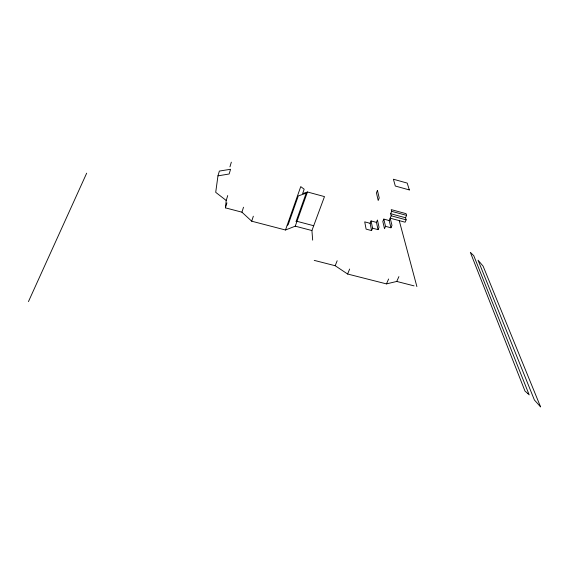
<?xml version="1.0" encoding="UTF-8"?>
<svg xmlns="http://www.w3.org/2000/svg" width="569" height="569" viewBox="0 0 569 569"><rect width="100%" height="100%" fill="white"/><g stroke="black" fill="none" stroke-linecap="round" stroke-linejoin="round"><path stroke-width="0.85" d="M312.666 240.139L311.926 230.545L295.247 226.17L285.489 230.004L251.711 221.199L241.932 212.18L225.402 207.849L226.22 200.487L227.714 195.558M217.963 175.849L229.151 174L230.566 169.278L219.364 171.07L217.963 175.849L215.708 192.329L226.22 200.487M229.94 166.845L231.334 162.179M225.402 207.849L226.924 202.856M241.932 212.18L243.504 207.223M251.711 221.199L253.333 216.213M285.489 230.004L300.745 186.618L304.18 189.221L302.608 193.659L307.466 191.988L324.486 196.604L311.926 230.545M295.247 226.17L307.466 191.988M414.054 285.866L396.742 281.449L386.472 283.895L347.616 274.023L335.191 265.73L337.161 260.766M347.616 274.023L349.643 269.045M370.106 223.311L364.715 221.867L366.109 229.122L371.585 230.58L370.106 223.311L371.073 220.943L376.465 222.387L378.044 229.648L372.574 228.19L371.073 220.943M371.585 230.58L372.574 228.19M376.465 222.387L377.439 220.018L379.039 227.251L378.044 229.648M383.812 219.101L382.823 221.469L384.502 228.717L385.505 226.32L383.812 219.101L389.182 220.552L390.96 227.785L385.505 226.32M389.182 220.552L391.188 215.793L390.661 213.724L391.664 211.341L391.223 209.62L406.074 213.667L406.572 215.395L405.548 217.763L406.138 219.847L405.114 222.209L390.185 218.176L391.977 225.388L390.96 227.785M386.472 283.895L388.62 279.002M396.742 281.449L398.897 276.612M28.45 301.613L86.673 173.182M287.217 225.096L288.149 224.734L298.298 195.914L306.179 193.19L296.008 221.697L296.982 221.32L313.704 225.729M314.237 260.382L335.191 265.73M390.661 213.724L405.548 217.763M391.188 215.793L406.138 219.847M391.664 211.341L406.572 215.395M399.303 220.857L416.885 286.591M377.439 190.423L376.443 192.877L378.207 200.48L379.224 197.991L377.439 190.423M409.331 189.932L395.306 186.027L393.399 179.235L407.212 183.097L409.331 189.932M527.683 393.414L524.974 391.059L470.328 252.323L473.771 255.694L529.198 394.9L527.683 393.414M540.55 406.821L534.405 400.007L478.045 260.182L483.124 266.178L540.55 406.821"/></g></svg>
